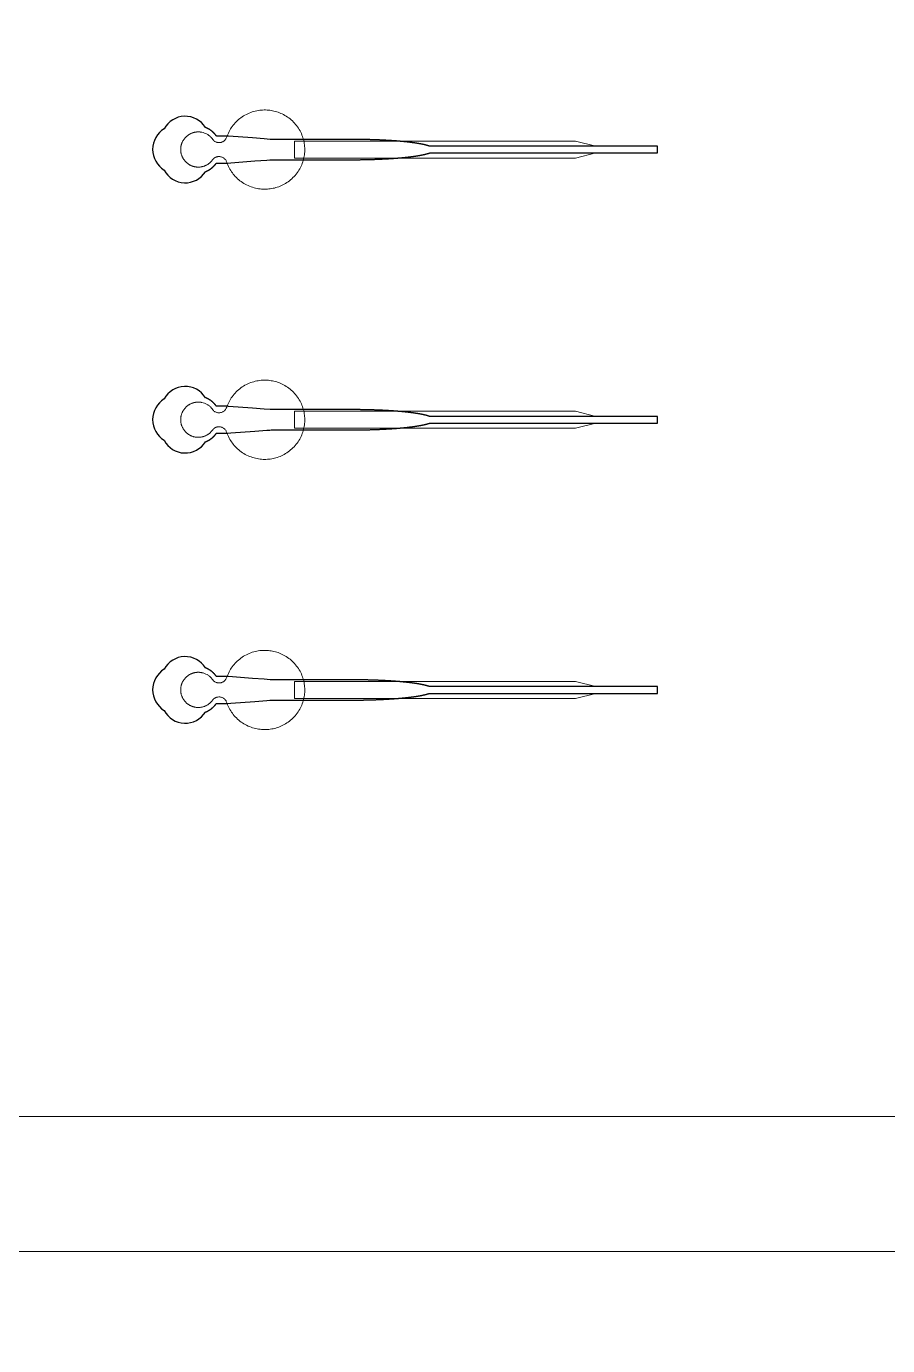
# Model space of a CAD drawing. Header units: inches. Extents: x -52997 to 52003, y -52254 to 52746.
# Drawn here: x -10919 to -4545, y -21043 to -11278 of the extents above; entities that cross this region are included whole.
import ezdxf

# ---------------------------------------------------------------- set-up
doc = ezdxf.new("R2010")
doc.units = ezdxf.units.IN
doc.header["$MEASUREMENT"] = 0
doc.layers.add('1', color=1, linetype='Continuous')
doc.layers.add('2', color=140, linetype='Continuous', lineweight=0)
doc.layers.add('3', color=90, linetype='Continuous', lineweight=0)

msp = doc.modelspace()

# ---------------------------------------------------------------- linework, layer by layer
at = {"layer": '1'}
for points in [[(-16283.4, -47485.7), (0, -47485.7), (16283.4, -47485.7, 5.999107)], [(-16250, -47285.7), (0, -47285.7), (16250, -47285.7, 5.986812)], [(-13685.8, -45485.7), (0, -45485.7), (13685.8, -45485.7, 6.794322)], [(-9594.4, -12353.6), (-9594, -12353.4), (-9593.2, -12353.1), (-9592.4, -12352.8), (-9591.5, -12352.4), (-9590.7, -12352.1), (-9589.8, -12351.8), (-9589, -12351.4), (-9588.1, -12351), (-9587.3, -12350.7), (-9586.4, -12350.3), (-9585.6, -12349.9), (-9584.7, -12349.5), (-9583.8, -12349.1), (-9583, -12348.7), (-9582.1, -12348.3), (-9581.3, -12347.9), (-9580.4, -12347.5), (-9579.6, -12347.1), (-9578.7, -12346.6), (-9577.8, -12346.2), (-9577, -12345.8), (-9576.1, -12345.3), (-9575.3, -12344.9), (-9574.4, -12344.4), (-9573.6, -12343.9), (-9572.7, -12343.5), (-9571.8, -12343), (-9571, -12342.5), (-9570.1, -12342), (-9569.3, -12341.5), (-9568.4, -12341), (-9567.6, -12340.5), (-9566.7, -12340), (-9565.9, -12339.5), (-9565, -12339), (-9564.2, -12338.4), (-9563.3, -12337.9), (-9562.5, -12337.3), (-9561.6, -12336.8), (-9560.8, -12336.2), (-9560, -12335.7), (-9559.1, -12335.1), (-9558.3, -12334.6), (-9557.4, -12334), (-9556.6, -12333.4), (-9555.8, -12332.8), (-9555, -12332.2), (-9554.1, -12331.6), (-9553.3, -12331), (-9552.5, -12330.4), (-9551.7, -12329.8), (-9550.9, -12329.2), (-9550.1, -12328.6), (-9549.2, -12328), (-9548.4, -12327.3), (-9547.6, -12326.7), (-9546.8, -12326.1), (-9546, -12325.4), (-9545.3, -12324.8), (-9544.5, -12324.1), (-9543.7, -12323.5), (-9542.9, -12322.8), (-9542.1, -12322.2), (-9541.4, -12321.5), (-9540.6, -12320.8), (-9539.8, -12320.1), (-9539.1, -12319.5), (-9538.3, -12318.8), (-9537.6, -12318.1), (-9536.8, -12317.4), (-9536.1, -12316.7), (-9535.3, -12316), (-9534.6, -12315.3), (-9533.9, -12314.6), (-9533.1, -12313.9), (-9532.4, -12313.2), (-9531.7, -12312.5), (-9531, -12311.7), (-9530.3, -12311), (-9529.6, -12310.3), (-9528.9, -12309.6), (-9528.2, -12308.8), (-9527.5, -12308.1), (-9526.8, -12307.4), (-9526.2, -12306.6), (-9525.5, -12305.9), (-9524.8, -12305.2), (-9524.2, -12304.4), (-9523.5, -12303.7), (-9522.9, -12302.9), (-9522.2, -12302.2), (-9521.6, -12301.4), (-9521, -12300.7), (-9520.4, -12299.9), (-9519.7, -12299.1), (-9519.1, -12298.4), (-9518.5, -12297.6), (-9517.9, -12296.9), (-9517.3, -12296.1), (-9516.8, -12295.3), (-9516.2, -12294.6), (-9515.6, -12293.8), (-9515, -12293), (-9514.5, -12292.3), (-9513.9, -12291.5), (-9513.4, -12290.7), (-9512.8, -12290), (-9469.3, -12290), (-9447.5, -12290), (-9436.6, -12290), (-9433.8, -12290), (-9432.5, -12290), (-9432.4, -12290), (-9432.4, -12290), (-9432.4, -12290), (-9432.4, -12290), (-9432.4, -12289.9), (-9432.3, -12289.9), (-9432, -12289.9), (-9431.3, -12289.9), (-9429.9, -12289.8), (-9427.1, -12289.5), (-9405, -12287.9), (-9228.4, -12274.3), (-9140.1, -12267.5), (-9118, -12265.8), (-9107, -12265), (-9106.6, -12265), (-9106.5, -12265), (-9106.5, -12265), (-9106.5, -12265), (-9106.4, -12265), (-9106, -12265), (-8845.5, -12265), (-8839.2, -12265), (-8826.6, -12265), (-8726.1, -12265), (-8525.1, -12265), (-8512.5, -12265), (-8506.3, -12265), (-8503.1, -12265), (-8501.5, -12265), (-8501.1, -12265), (-8501, -12265), (-8500.9, -12265), (-8500.8, -12265), (-8500.8, -12265), (-8500.8, -12265), (-8500.2, -12265), (-8495.6, -12264.9), (-8491, -12264.9), (-8486.4, -12264.9), (-8481.7, -12264.9), (-8477.1, -12264.9), (-8472.4, -12264.9), (-8467.8, -12264.8), (-8463.1, -12264.8), (-8458.4, -12264.8), (-8453.7, -12264.7), (-8449, -12264.7), (-8444.3, -12264.6), (-8439.5, -12264.6), (-8434.8, -12264.5), (-8430, -12264.4), (-8425.3, -12264.4), (-8420.5, -12264.3), (-8415.7, -12264.2), (-8411, -12264.1), (-8406.2, -12264), (-8401.4, -12263.9), (-8396.6, -12263.8), (-8391.8, -12263.7), (-8386.9, -12263.6), (-8382.1, -12263.5), (-8377.3, -12263.3), (-8372.5, -12263.2), (-8367.7, -12263.1), (-8362.8, -12262.9), (-8358, -12262.8), (-8353.2, -12262.6), (-8348.3, -12262.5), (-8343.5, -12262.3), (-8338.7, -12262.2), (-8333.8, -12262), (-8329, -12261.8), (-8324.2, -12261.6), (-8319.4, -12261.4), (-8314.5, -12261.2), (-8309.7, -12261), (-8304.9, -12260.8), (-8300.1, -12260.6), (-8295.3, -12260.4), (-8290.5, -12260.2), (-8285.7, -12260), (-8280.9, -12259.7), (-8276.1, -12259.5), (-8271.4, -12259.3), (-8266.6, -12259), (-8261.9, -12258.7), (-8257.1, -12258.5), (-8252.4, -12258.2), (-8247.7, -12258), (-8243, -12257.7), (-8238.3, -12257.4), (-8233.6, -12257.1), (-8228.9, -12256.8), (-8224.3, -12256.5), (-8219.6, -12256.2), (-8215, -12255.9), (-8210.4, -12255.6), (-8205.8, -12255.3), (-8201.2, -12254.9), (-8198.9, -12254.8), (-8196.7, -12254.6), (-8194.4, -12254.4), (-8192.1, -12254.3), (-8189.9, -12254.1), (-8187.6, -12253.9), (-8185.4, -12253.8), (-8183.1, -12253.6), (-8180.9, -12253.4), (-8178.6, -12253.2), (-8176.4, -12253), (-8174.2, -12252.9), (-8172, -12252.7), (-8169.8, -12252.5), (-8167.5, -12252.3), (-8165.3, -12252.1), (-8163.1, -12251.9), (-8160.9, -12251.8), (-8158.8, -12251.6), (-8156.6, -12251.4), (-8154.4, -12251.2), (-8152.2, -12251), (-8150.1, -12250.8), (-8147.9, -12250.6), (-8145.8, -12250.4), (-8143.6, -12250.2), (-8141.5, -12250), (-8139.4, -12249.8), (-8137.2, -12249.6), (-8135.1, -12249.4), (-8133, -12249.2), (-8130.9, -12249), (-8128.8, -12248.8), (-8126.7, -12248.6), (-8124.6, -12248.4), (-8122.5, -12248.2), (-8120.5, -12248), (-8118.4, -12247.7), (-8116.4, -12247.5), (-8114.3, -12247.3), (-8112.3, -12247.1), (-8110.2, -12246.9), (-8108.2, -12246.7), (-8106.2, -12246.4), (-8104.2, -12246.2), (-8102.2, -12246), (-8100.2, -12245.8), (-8098.2, -12245.6), (-8096.2, -12245.3), (-8094.2, -12245.1), (-8092.3, -12244.9), (-8090.3, -12244.7), (-8088.4, -12244.4), (-8086.4, -12244.2), (-8084.5, -12244), (-8082.6, -12243.7), (-8080.6, -12243.5), (-8078.7, -12243.3), (-8076.8, -12243), (-8074.9, -12242.8), (-8073.1, -12242.5), (-8071.2, -12242.3), (-8069.3, -12242.1), (-8067.5, -12241.8), (-8065.6, -12241.6), (-8063.8, -12241.3), (-8062, -12241.1), (-8060.1, -12240.9), (-8058.3, -12240.6), (-8056.5, -12240.4), (-8054.7, -12240.1), (-8052.9, -12239.9), (-8051.2, -12239.6), (-8049.4, -12239.4), (-8047.6, -12239.1), (-8045.9, -12238.9), (-8044.1, -12238.6), (-8042.4, -12238.3), (-8040.7, -12238.1), (-8039, -12237.8), (-8037.3, -12237.6), (-8035.6, -12237.3), (-8033.9, -12237.1), (-8032.2, -12236.8), (-8030.6, -12236.5), (-8028.9, -12236.3), (-8027.3, -12236), (-8025.6, -12235.8), (-8024, -12235.5), (-8022.4, -12235.2), (-8020.8, -12235), (-8019.2, -12234.7), (-8017.6, -12234.4), (-8016.1, -12234.2), (-8014.5, -12233.9), (-8012.9, -12233.6), (-8011.4, -12233.3), (-8009.9, -12233.1), (-8008.3, -12232.8), (-8006.8, -12232.5), (-8005.3, -12232.3), (-8003.8, -12232), (-8002.4, -12231.7), (-8000.9, -12231.4), (-7999.4, -12231.2), (-7998, -12230.9), (-7996.5, -12230.6), (-7995.1, -12230.3), (-7993.7, -12230), (-7992.3, -12229.8), (-7990.9, -12229.5), (-7989.5, -12229.2), (-7988.1, -12228.9), (-7986.8, -12228.6), (-7985.4, -12228.4), (-7984.1, -12228.1), (-7982.7, -12227.8), (-7981.4, -12227.5), (-7980.1, -12227.2), (-7978.8, -12226.9), (-7977.5, -12226.6), (-7976.2, -12226.4), (-7974.9, -12226.1), (-7973.7, -12225.8), (-7972.4, -12225.5), (-7971.2, -12225.2), (-7970, -12224.9), (-7968.8, -12224.6), (-7967.6, -12224.3), (-7966.4, -12224), (-7965.2, -12223.8), (-7964, -12223.5), (-7962.9, -12223.2), (-7961.7, -12222.9), (-7960.6, -12222.6), (-7959.4, -12222.3), (-7958.3, -12222), (-7957.2, -12221.7), (-7956.1, -12221.4), (-7955, -12221.1), (-7954, -12220.8), (-7952.9, -12220.5), (-7951.9, -12220.2), (-7950.8, -12219.9), (-7949.8, -12219.6), (-7948.8, -12219.3), (-7947.8, -12219), (-7946.8, -12218.8), (-7945.8, -12218.5), (-7944.8, -12218.2), (-7943.9, -12217.9), (-7942.9, -12217.6), (-7942, -12217.3), (-7941, -12217), (-7940.1, -12216.7), (-7939.2, -12216.4), (-7938.3, -12216.1), (-7937.4, -12215.8), (-7936.6, -12215.5), (-7935.2, -12215), (-6249.5, -12215.2), (-6249.5, -12165), (-7935.1, -12165), (-7935.4, -12164.9), (-7936.2, -12164.6), (-7937.1, -12164.2), (-7938, -12163.9), (-7938.9, -12163.6), (-7939.8, -12163.3), (-7940.7, -12163), (-7941.6, -12162.7), (-7942.6, -12162.4), (-7943.5, -12162.2), (-7944.5, -12161.9), (-7945.4, -12161.6), (-7946.4, -12161.3), (-7947.4, -12161), (-7948.4, -12160.7), (-7949.4, -12160.4), (-7950.5, -12160.1), (-7951.5, -12159.8), (-7952.6, -12159.5), (-7953.6, -12159.2), (-7954.7, -12158.9), (-7955.8, -12158.6), (-7956.9, -12158.3), (-7958, -12158), (-7959.1, -12157.7), (-7960.2, -12157.4), (-7961.4, -12157.1), (-7962.5, -12156.8), (-7963.7, -12156.5), (-7964.8, -12156.2), (-7966, -12155.9), (-7967.2, -12155.6), (-7968.4, -12155.4), (-7969.6, -12155.1), (-7970.8, -12154.8), (-7972.1, -12154.5), (-7973.3, -12154.2), (-7974.6, -12153.9), (-7975.9, -12153.6), (-7977.1, -12153.3), (-7978.4, -12153), (-7979.7, -12152.8), (-7981, -12152.5), (-7982.4, -12152.2), (-7983.7, -12151.9), (-7985, -12151.6), (-7986.4, -12151.3), (-7987.8, -12151.1), (-7989.1, -12150.8), (-7990.5, -12150.5), (-7991.9, -12150.2), (-7993.3, -12149.9), (-7994.8, -12149.7), (-7996.2, -12149.4), (-7997.6, -12149.1), (-7999.1, -12148.8), (-8000.5, -12148.5), (-8002, -12148.3), (-8003.5, -12148), (-8005, -12147.7), (-8006.5, -12147.4), (-8008, -12147.2), (-8009.5, -12146.9), (-8011, -12146.6), (-8012.6, -12146.3), (-8014.1, -12146.1), (-8015.7, -12145.8), (-8017.3, -12145.5), (-8018.9, -12145.3), (-8020.5, -12145), (-8022.1, -12144.7), (-8023.7, -12144.5), (-8025.3, -12144.2), (-8026.9, -12143.9), (-8028.6, -12143.7), (-8030.2, -12143.4), (-8031.9, -12143.2), (-8033.6, -12142.9), (-8035.2, -12142.6), (-8036.9, -12142.4), (-8038.6, -12142.1), (-8040.3, -12141.9), (-8042.1, -12141.6), (-8043.8, -12141.4), (-8045.5, -12141.1), (-8047.3, -12140.8), (-8049, -12140.6), (-8050.8, -12140.3), (-8052.6, -12140.1), (-8054.4, -12139.8), (-8056.1, -12139.6), (-8057.9, -12139.3), (-8059.8, -12139.1), (-8061.6, -12138.9), (-8063.4, -12138.6), (-8065.2, -12138.4), (-8067.1, -12138.1), (-8068.9, -12137.9), (-8070.8, -12137.6), (-8072.7, -12137.4), (-8074.6, -12137.2), (-8076.5, -12136.9), (-8078.3, -12136.7), (-8080.3, -12136.5), (-8082.2, -12136.2), (-8084.1, -12136), (-8086, -12135.8), (-8088, -12135.5), (-8089.9, -12135.3), (-8091.9, -12135.1), (-8093.8, -12134.8), (-8095.8, -12134.6), (-8097.8, -12134.4), (-8099.8, -12134.2), (-8101.8, -12133.9), (-8103.8, -12133.7), (-8105.8, -12133.5), (-8107.8, -12133.3), (-8109.8, -12133.1), (-8111.8, -12132.8), (-8113.9, -12132.6), (-8115.9, -12132.4), (-8118, -12132.2), (-8120, -12132), (-8122.1, -12131.8), (-8124.2, -12131.6), (-8126.3, -12131.4), (-8128.3, -12131.1), (-8130.4, -12130.9), (-8132.5, -12130.7), (-8134.6, -12130.5), (-8136.8, -12130.3), (-8138.9, -12130.1), (-8141, -12129.9), (-8143.1, -12129.7), (-8145.3, -12129.5), (-8147.4, -12129.3), (-8149.6, -12129.1), (-8151.7, -12128.9), (-8153.9, -12128.8), (-8156.1, -12128.6), (-8158.2, -12128.4), (-8160.4, -12128.2), (-8162.6, -12128), (-8164.8, -12127.8), (-8167, -12127.6), (-8169.2, -12127.4), (-8171.4, -12127.3), (-8173.6, -12127.1), (-8175.9, -12126.9), (-8178.1, -12126.7), (-8180.3, -12126.5), (-8182.5, -12126.4), (-8184.8, -12126.2), (-8187, -12126), (-8189.3, -12125.8), (-8191.5, -12125.7), (-8193.8, -12125.5), (-8196.1, -12125.3), (-8198.3, -12125.2), (-8202.9, -12124.8), (-8207.4, -12124.5), (-8212, -12124.2), (-8216.6, -12123.9), (-8221.2, -12123.6), (-8225.9, -12123.3), (-8230.5, -12123), (-8235.2, -12122.7), (-8239.9, -12122.4), (-8244.5, -12122.1), (-8249.2, -12121.9), (-8253.9, -12121.6), (-8258.7, -12121.3), (-8263.4, -12121.1), (-8268.1, -12120.8), (-8272.9, -12120.6), (-8277.6, -12120.3), (-8282.4, -12120.1), (-8287.2, -12119.9), (-8291.9, -12119.6), (-8296.7, -12119.4), (-8301.5, -12119.2), (-8306.3, -12119), (-8311.1, -12118.8), (-8315.9, -12118.6), (-8320.7, -12118.4), (-8325.5, -12118.2), (-8330.3, -12118), (-8335.1, -12117.9), (-8339.9, -12117.7), (-8344.7, -12117.5), (-8349.5, -12117.4), (-8354.3, -12117.2), (-8359.2, -12117.1), (-8364, -12116.9), (-8368.8, -12116.8), (-8373.6, -12116.7), (-8378.4, -12116.5), (-8383.2, -12116.4), (-8387.9, -12116.3), (-8392.7, -12116.2), (-8397.5, -12116.1), (-8402.3, -12116), (-8407, -12115.9), (-8411.8, -12115.8), (-8416.6, -12115.7), (-8421.3, -12115.6), (-8426, -12115.5), (-8430.8, -12115.5), (-8435.5, -12115.4), (-8440.2, -12115.3), (-8444.9, -12115.3), (-8449.6, -12115.2), (-8454.3, -12115.2), (-8458.9, -12115.1), (-8463.6, -12115.1), (-8468.2, -12115.1), (-8472.9, -12115), (-8477.5, -12115), (-8482.1, -12115), (-8486.7, -12115), (-8489, -12115), (-8489.6, -12115), (-8489.9, -12115), (-8490, -12115), (-8490.2, -12115), (-8491.8, -12115), (-8498.2, -12115), (-8510.9, -12115), (-8561.9, -12115), (-8765.8, -12115), (-8816.8, -12115), (-8842.3, -12115), (-8848.7, -12115), (-8850.3, -12115), (-9106.1, -12115), (-9106.5, -12115), (-9106.5, -12115), (-9106.5, -12115), (-9106.6, -12115), (-9106.7, -12115), (-9107, -12114.9), (-9108.4, -12114.8), (-9113.9, -12114.4), (-9158.1, -12111), (-9246.4, -12104.2), (-9423, -12090.7), (-9428.6, -12090.2), (-9431.3, -12090), (-9432, -12090), (-9432.3, -12090), (-9432.4, -12090), (-9432.4, -12090), (-9432.4, -12090), (-9432.4, -12090), (-9432.4, -12090), (-9432.5, -12090), (-9432.8, -12090), (-9435.6, -12090), (-9441, -12090), (-9451.9, -12090), (-9473.7, -12090), (-9495.5, -12090), (-9506.4, -12090), (-9511.8, -12090), (-9512.5, -12090), (-9512.7, -12090), (-9512.8, -12090), (-9512.8, -12090), (-9512.8, -12090), (-9512.8, -12090), (-9512.9, -12089.9), (-9513.2, -12089.4), (-9514, -12088.2), (-9514.9, -12087.1), (-9515.7, -12086), (-9516.5, -12084.9), (-9517.4, -12083.8), (-9518.2, -12082.6), (-9519.1, -12081.5), (-9520, -12080.4), (-9520.9, -12079.3), (-9521.8, -12078.2), (-9522.7, -12077.1), (-9523.7, -12076), (-9524.6, -12074.9), (-9525.6, -12073.8), (-9526.6, -12072.7), (-9527.6, -12071.7), (-9528.6, -12070.6), (-9529.6, -12069.5), (-9530.6, -12068.4), (-9531.6, -12067.4), (-9532.7, -12066.3), (-9533.8, -12065.3), (-9534.8, -12064.2), (-9535.9, -12063.2), (-9537, -12062.2), (-9538.1, -12061.1), (-9539.3, -12060.1), (-9540.4, -12059.1), (-9541.5, -12058.1), (-9542.7, -12057.1), (-9543.9, -12056.1), (-9545, -12055.1), (-9546.2, -12054.2), (-9547.4, -12053.2), (-9548.6, -12052.3), (-9549.8, -12051.3), (-9551.1, -12050.4), (-9552.3, -12049.4), (-9553.6, -12048.5), (-9554.8, -12047.6), (-9556.1, -12046.7), (-9557.4, -12045.8), (-9558.7, -12044.9), (-9560, -12044.1), (-9561.3, -12043.2), (-9562.6, -12042.4), (-9563.9, -12041.5), (-9565.2, -12040.7), (-9566.6, -12039.9), (-9567.9, -12039.1), (-9569.2, -12038.3), (-9570.6, -12037.5), (-9572, -12036.8), (-9573.3, -12036), (-9574.7, -12035.3), (-9576.1, -12034.5), (-9577.5, -12033.8), (-9578.9, -12033.1), (-9580.3, -12032.4), (-9581.7, -12031.8), (-9583.1, -12031.1), (-9584.5, -12030.4), (-9585.9, -12029.8), (-9587.3, -12029.2), (-9588.8, -12028.6), (-9590.2, -12028), (-9591.6, -12027.4), (-9593.1, -12026.8), (-9594.3, -12026.4, 0.576044), (-9898.9, -12035.7, 0.560065), (-9898.9, -12342.2, 0.578435)], [(-9594.4, -14353.6), (-9594, -14353.4), (-9593.2, -14353.1), (-9592.4, -14352.8), (-9591.5, -14352.4), (-9590.7, -14352.1), (-9589.8, -14351.8), (-9589, -14351.4), (-9588.1, -14351), (-9587.3, -14350.7), (-9586.4, -14350.3), (-9585.6, -14349.9), (-9584.7, -14349.5), (-9583.8, -14349.1), (-9583, -14348.7), (-9582.1, -14348.3), (-9581.3, -14347.9), (-9580.4, -14347.5), (-9579.6, -14347.1), (-9578.7, -14346.6), (-9577.8, -14346.2), (-9577, -14345.8), (-9576.1, -14345.3), (-9575.3, -14344.9), (-9574.4, -14344.4), (-9573.6, -14343.9), (-9572.7, -14343.5), (-9571.8, -14343), (-9571, -14342.5), (-9570.1, -14342), (-9569.3, -14341.5), (-9568.4, -14341), (-9567.6, -14340.5), (-9566.7, -14340), (-9565.9, -14339.5), (-9565, -14339), (-9564.2, -14338.4), (-9563.3, -14337.9), (-9562.5, -14337.3), (-9561.6, -14336.8), (-9560.8, -14336.2), (-9560, -14335.7), (-9559.1, -14335.1), (-9558.3, -14334.6), (-9557.4, -14334), (-9556.6, -14333.4), (-9555.8, -14332.8), (-9555, -14332.2), (-9554.1, -14331.6), (-9553.3, -14331), (-9552.5, -14330.4), (-9551.7, -14329.8), (-9550.9, -14329.2), (-9550.1, -14328.6), (-9549.2, -14328), (-9548.4, -14327.3), (-9547.6, -14326.7), (-9546.8, -14326.1), (-9546, -14325.4), (-9545.3, -14324.8), (-9544.5, -14324.1), (-9543.7, -14323.5), (-9542.9, -14322.8), (-9542.1, -14322.2), (-9541.4, -14321.5), (-9540.6, -14320.8), (-9539.8, -14320.1), (-9539.1, -14319.5), (-9538.3, -14318.8), (-9537.6, -14318.1), (-9536.8, -14317.4), (-9536.1, -14316.7), (-9535.3, -14316), (-9534.6, -14315.3), (-9533.9, -14314.6), (-9533.1, -14313.9), (-9532.4, -14313.2), (-9531.7, -14312.5), (-9531, -14311.7), (-9530.3, -14311), (-9529.6, -14310.3), (-9528.9, -14309.6), (-9528.2, -14308.8), (-9527.5, -14308.1), (-9526.8, -14307.4), (-9526.2, -14306.6), (-9525.5, -14305.9), (-9524.8, -14305.2), (-9524.2, -14304.4), (-9523.5, -14303.7), (-9522.9, -14302.9), (-9522.2, -14302.2), (-9521.6, -14301.4), (-9521, -14300.7), (-9520.4, -14299.9), (-9519.7, -14299.1), (-9519.1, -14298.4), (-9518.5, -14297.6), (-9517.9, -14296.9), (-9517.3, -14296.1), (-9516.8, -14295.3), (-9516.2, -14294.6), (-9515.6, -14293.8), (-9515, -14293), (-9514.5, -14292.3), (-9513.9, -14291.5), (-9513.4, -14290.7), (-9512.8, -14290), (-9469.3, -14290), (-9447.5, -14290), (-9436.6, -14290), (-9433.8, -14290), (-9432.5, -14290), (-9432.4, -14290), (-9432.4, -14290), (-9432.4, -14290), (-9432.4, -14290), (-9432.4, -14289.9), (-9432.3, -14289.9), (-9432, -14289.9), (-9431.3, -14289.9), (-9429.9, -14289.8), (-9427.1, -14289.5), (-9405, -14287.9), (-9228.4, -14274.3), (-9140.1, -14267.5), (-9118, -14265.8), (-9107, -14265), (-9106.6, -14265), (-9106.5, -14265), (-9106.5, -14265), (-9106.5, -14265), (-9106.4, -14265), (-9106, -14265), (-8845.5, -14265), (-8839.2, -14265), (-8826.6, -14265), (-8726.1, -14265), (-8525.1, -14265), (-8512.5, -14265), (-8506.3, -14265), (-8503.1, -14265), (-8501.5, -14265), (-8501.1, -14265), (-8501, -14265), (-8500.9, -14265), (-8500.8, -14265), (-8500.8, -14265), (-8500.8, -14265), (-8500.2, -14265), (-8495.6, -14264.9), (-8491, -14264.9), (-8486.4, -14264.9), (-8481.7, -14264.9), (-8477.1, -14264.9), (-8472.4, -14264.9), (-8467.8, -14264.8), (-8463.1, -14264.8), (-8458.4, -14264.8), (-8453.7, -14264.7), (-8449, -14264.7), (-8444.3, -14264.6), (-8439.5, -14264.6), (-8434.8, -14264.5), (-8430, -14264.4), (-8425.3, -14264.4), (-8420.5, -14264.3), (-8415.7, -14264.2), (-8411, -14264.1), (-8406.2, -14264), (-8401.4, -14263.9), (-8396.6, -14263.8), (-8391.8, -14263.7), (-8386.9, -14263.6), (-8382.1, -14263.5), (-8377.3, -14263.3), (-8372.5, -14263.2), (-8367.7, -14263.1), (-8362.8, -14262.9), (-8358, -14262.8), (-8353.2, -14262.6), (-8348.3, -14262.5), (-8343.5, -14262.3), (-8338.7, -14262.2), (-8333.8, -14262), (-8329, -14261.8), (-8324.2, -14261.6), (-8319.4, -14261.4), (-8314.5, -14261.2), (-8309.7, -14261), (-8304.9, -14260.8), (-8300.1, -14260.6), (-8295.3, -14260.4), (-8290.5, -14260.2), (-8285.7, -14260), (-8280.9, -14259.7), (-8276.1, -14259.5), (-8271.4, -14259.3), (-8266.6, -14259), (-8261.9, -14258.7), (-8257.1, -14258.5), (-8252.4, -14258.2), (-8247.7, -14258), (-8243, -14257.7), (-8238.3, -14257.4), (-8233.6, -14257.1), (-8228.9, -14256.8), (-8224.3, -14256.5), (-8219.6, -14256.2), (-8215, -14255.9), (-8210.4, -14255.6), (-8205.8, -14255.3), (-8201.2, -14254.9), (-8198.9, -14254.8), (-8196.7, -14254.6), (-8194.4, -14254.4), (-8192.1, -14254.3), (-8189.9, -14254.1), (-8187.6, -14253.9), (-8185.4, -14253.8), (-8183.1, -14253.6), (-8180.9, -14253.4), (-8178.6, -14253.2), (-8176.4, -14253), (-8174.2, -14252.9), (-8172, -14252.7), (-8169.8, -14252.5), (-8167.5, -14252.3), (-8165.3, -14252.1), (-8163.1, -14251.9), (-8160.9, -14251.8), (-8158.8, -14251.6), (-8156.6, -14251.4), (-8154.4, -14251.2), (-8152.2, -14251), (-8150.1, -14250.8), (-8147.9, -14250.6), (-8145.8, -14250.4), (-8143.6, -14250.2), (-8141.5, -14250), (-8139.4, -14249.8), (-8137.2, -14249.6), (-8135.1, -14249.4), (-8133, -14249.2), (-8130.9, -14249), (-8128.8, -14248.8), (-8126.7, -14248.6), (-8124.6, -14248.4), (-8122.5, -14248.2), (-8120.5, -14248), (-8118.4, -14247.7), (-8116.4, -14247.5), (-8114.3, -14247.3), (-8112.3, -14247.1), (-8110.2, -14246.9), (-8108.2, -14246.7), (-8106.2, -14246.4), (-8104.2, -14246.2), (-8102.2, -14246), (-8100.2, -14245.8), (-8098.2, -14245.6), (-8096.2, -14245.3), (-8094.2, -14245.1), (-8092.3, -14244.9), (-8090.3, -14244.7), (-8088.4, -14244.4), (-8086.4, -14244.2), (-8084.5, -14244), (-8082.6, -14243.7), (-8080.6, -14243.5), (-8078.7, -14243.3), (-8076.8, -14243), (-8074.9, -14242.8), (-8073.1, -14242.5), (-8071.2, -14242.3), (-8069.3, -14242.1), (-8067.5, -14241.8), (-8065.6, -14241.6), (-8063.8, -14241.3), (-8062, -14241.1), (-8060.1, -14240.9), (-8058.3, -14240.6), (-8056.5, -14240.4), (-8054.7, -14240.1), (-8052.9, -14239.9), (-8051.2, -14239.6), (-8049.4, -14239.4), (-8047.6, -14239.1), (-8045.9, -14238.9), (-8044.1, -14238.6), (-8042.4, -14238.3), (-8040.7, -14238.1), (-8039, -14237.8), (-8037.3, -14237.6), (-8035.6, -14237.3), (-8033.9, -14237.1), (-8032.2, -14236.8), (-8030.6, -14236.5), (-8028.9, -14236.3), (-8027.3, -14236), (-8025.6, -14235.8), (-8024, -14235.5), (-8022.4, -14235.2), (-8020.8, -14235), (-8019.2, -14234.7), (-8017.6, -14234.4), (-8016.1, -14234.2), (-8014.5, -14233.9), (-8012.9, -14233.6), (-8011.4, -14233.3), (-8009.9, -14233.1), (-8008.3, -14232.8), (-8006.8, -14232.5), (-8005.3, -14232.3), (-8003.8, -14232), (-8002.4, -14231.7), (-8000.9, -14231.4), (-7999.4, -14231.2), (-7998, -14230.9), (-7996.5, -14230.6), (-7995.1, -14230.3), (-7993.7, -14230), (-7992.3, -14229.8), (-7990.9, -14229.5), (-7989.5, -14229.2), (-7988.1, -14228.9), (-7986.8, -14228.6), (-7985.4, -14228.4), (-7984.1, -14228.1), (-7982.7, -14227.8), (-7981.4, -14227.5), (-7980.1, -14227.2), (-7978.8, -14226.9), (-7977.5, -14226.6), (-7976.2, -14226.4), (-7974.9, -14226.1), (-7973.7, -14225.8), (-7972.4, -14225.5), (-7971.2, -14225.2), (-7970, -14224.9), (-7968.8, -14224.6), (-7967.6, -14224.3), (-7966.4, -14224), (-7965.2, -14223.8), (-7964, -14223.5), (-7962.9, -14223.2), (-7961.7, -14222.9), (-7960.6, -14222.6), (-7959.4, -14222.3), (-7958.3, -14222), (-7957.2, -14221.7), (-7956.1, -14221.4), (-7955, -14221.1), (-7954, -14220.8), (-7952.9, -14220.5), (-7951.9, -14220.2), (-7950.8, -14219.9), (-7949.8, -14219.6), (-7948.8, -14219.3), (-7947.8, -14219), (-7946.8, -14218.8), (-7945.8, -14218.5), (-7944.8, -14218.2), (-7943.9, -14217.9), (-7942.9, -14217.6), (-7942, -14217.3), (-7941, -14217), (-7940.1, -14216.7), (-7939.2, -14216.4), (-7938.3, -14216.1), (-7937.4, -14215.8), (-7936.6, -14215.5), (-7935.2, -14215), (-6249.5, -14215.2), (-6249.5, -14165), (-7935.1, -14165), (-7935.4, -14164.9), (-7936.2, -14164.6), (-7937.1, -14164.2), (-7938, -14163.9), (-7938.9, -14163.6), (-7939.8, -14163.3), (-7940.7, -14163), (-7941.6, -14162.7), (-7942.6, -14162.4), (-7943.5, -14162.2), (-7944.5, -14161.9), (-7945.4, -14161.6), (-7946.4, -14161.3), (-7947.4, -14161), (-7948.4, -14160.7), (-7949.4, -14160.4), (-7950.5, -14160.1), (-7951.5, -14159.8), (-7952.6, -14159.5), (-7953.6, -14159.2), (-7954.7, -14158.9), (-7955.8, -14158.6), (-7956.9, -14158.3), (-7958, -14158), (-7959.1, -14157.7), (-7960.2, -14157.4), (-7961.4, -14157.1), (-7962.5, -14156.8), (-7963.7, -14156.5), (-7964.8, -14156.2), (-7966, -14155.9), (-7967.2, -14155.6), (-7968.4, -14155.4), (-7969.6, -14155.1), (-7970.8, -14154.8), (-7972.1, -14154.5), (-7973.3, -14154.2), (-7974.6, -14153.9), (-7975.9, -14153.6), (-7977.1, -14153.3), (-7978.4, -14153), (-7979.7, -14152.8), (-7981, -14152.5), (-7982.4, -14152.2), (-7983.7, -14151.9), (-7985, -14151.6), (-7986.4, -14151.3), (-7987.8, -14151.1), (-7989.1, -14150.8), (-7990.5, -14150.5), (-7991.9, -14150.2), (-7993.3, -14149.9), (-7994.8, -14149.7), (-7996.2, -14149.4), (-7997.6, -14149.1), (-7999.1, -14148.8), (-8000.5, -14148.5), (-8002, -14148.3), (-8003.5, -14148), (-8005, -14147.7), (-8006.5, -14147.4), (-8008, -14147.2), (-8009.5, -14146.9), (-8011, -14146.6), (-8012.6, -14146.3), (-8014.1, -14146.1), (-8015.7, -14145.8), (-8017.3, -14145.5), (-8018.9, -14145.3), (-8020.5, -14145), (-8022.1, -14144.7), (-8023.7, -14144.5), (-8025.3, -14144.2), (-8026.9, -14143.9), (-8028.6, -14143.7), (-8030.2, -14143.4), (-8031.9, -14143.2), (-8033.6, -14142.9), (-8035.2, -14142.6), (-8036.9, -14142.4), (-8038.6, -14142.1), (-8040.3, -14141.9), (-8042.1, -14141.6), (-8043.8, -14141.4), (-8045.5, -14141.1), (-8047.3, -14140.8), (-8049, -14140.6), (-8050.8, -14140.3), (-8052.6, -14140.1), (-8054.4, -14139.8), (-8056.1, -14139.6), (-8057.9, -14139.3), (-8059.8, -14139.1), (-8061.6, -14138.9), (-8063.4, -14138.6), (-8065.2, -14138.4), (-8067.1, -14138.1), (-8068.9, -14137.9), (-8070.8, -14137.6), (-8072.7, -14137.4), (-8074.6, -14137.2), (-8076.5, -14136.9), (-8078.3, -14136.7), (-8080.3, -14136.5), (-8082.2, -14136.2), (-8084.1, -14136), (-8086, -14135.8), (-8088, -14135.5), (-8089.9, -14135.3), (-8091.9, -14135.1), (-8093.8, -14134.8), (-8095.8, -14134.6), (-8097.8, -14134.4), (-8099.8, -14134.2), (-8101.8, -14133.9), (-8103.8, -14133.7), (-8105.8, -14133.5), (-8107.8, -14133.3), (-8109.8, -14133.1), (-8111.8, -14132.8), (-8113.9, -14132.6), (-8115.9, -14132.4), (-8118, -14132.2), (-8120, -14132), (-8122.1, -14131.8), (-8124.2, -14131.6), (-8126.3, -14131.4), (-8128.3, -14131.1), (-8130.4, -14130.9), (-8132.5, -14130.7), (-8134.6, -14130.5), (-8136.8, -14130.3), (-8138.9, -14130.1), (-8141, -14129.9), (-8143.1, -14129.7), (-8145.3, -14129.5), (-8147.4, -14129.3), (-8149.6, -14129.1), (-8151.7, -14128.9), (-8153.9, -14128.8), (-8156.1, -14128.6), (-8158.2, -14128.4), (-8160.4, -14128.2), (-8162.6, -14128), (-8164.8, -14127.8), (-8167, -14127.6), (-8169.2, -14127.4), (-8171.4, -14127.3), (-8173.6, -14127.1), (-8175.9, -14126.9), (-8178.1, -14126.7), (-8180.3, -14126.5), (-8182.5, -14126.4), (-8184.8, -14126.2), (-8187, -14126), (-8189.3, -14125.8), (-8191.5, -14125.7), (-8193.8, -14125.5), (-8196.1, -14125.3), (-8198.3, -14125.2), (-8202.9, -14124.8), (-8207.4, -14124.5), (-8212, -14124.2), (-8216.6, -14123.9), (-8221.2, -14123.6), (-8225.9, -14123.3), (-8230.5, -14123), (-8235.2, -14122.7), (-8239.9, -14122.4), (-8244.5, -14122.1), (-8249.2, -14121.9), (-8253.9, -14121.6), (-8258.7, -14121.3), (-8263.4, -14121.1), (-8268.1, -14120.8), (-8272.9, -14120.6), (-8277.6, -14120.3), (-8282.4, -14120.1), (-8287.2, -14119.9), (-8291.9, -14119.6), (-8296.7, -14119.4), (-8301.5, -14119.2), (-8306.3, -14119), (-8311.1, -14118.8), (-8315.9, -14118.6), (-8320.7, -14118.4), (-8325.5, -14118.2), (-8330.3, -14118), (-8335.1, -14117.9), (-8339.9, -14117.7), (-8344.7, -14117.5), (-8349.5, -14117.4), (-8354.3, -14117.2), (-8359.2, -14117.1), (-8364, -14116.9), (-8368.8, -14116.8), (-8373.6, -14116.7), (-8378.4, -14116.5), (-8383.2, -14116.4), (-8387.9, -14116.3), (-8392.7, -14116.2), (-8397.5, -14116.1), (-8402.3, -14116), (-8407, -14115.9), (-8411.8, -14115.8), (-8416.6, -14115.7), (-8421.3, -14115.6), (-8426, -14115.5), (-8430.8, -14115.5), (-8435.5, -14115.4), (-8440.2, -14115.3), (-8444.9, -14115.3), (-8449.6, -14115.2), (-8454.3, -14115.2), (-8458.9, -14115.1), (-8463.6, -14115.1), (-8468.2, -14115.1), (-8472.9, -14115), (-8477.5, -14115), (-8482.1, -14115), (-8486.7, -14115), (-8489, -14115), (-8489.6, -14115), (-8489.9, -14115), (-8490, -14115), (-8490.2, -14115), (-8491.8, -14115), (-8498.2, -14115), (-8510.9, -14115), (-8561.9, -14115), (-8765.8, -14115), (-8816.8, -14115), (-8842.3, -14115), (-8848.7, -14115), (-8850.3, -14115), (-9106.1, -14115), (-9106.5, -14115), (-9106.5, -14115), (-9106.5, -14115), (-9106.6, -14115), (-9106.7, -14115), (-9107, -14114.9), (-9108.4, -14114.8), (-9113.9, -14114.4), (-9158.1, -14111), (-9246.4, -14104.2), (-9423, -14090.7), (-9428.6, -14090.2), (-9431.3, -14090), (-9432, -14090), (-9432.3, -14090), (-9432.4, -14090), (-9432.4, -14090), (-9432.4, -14090), (-9432.4, -14090), (-9432.4, -14090), (-9432.5, -14090), (-9432.8, -14090), (-9435.6, -14090), (-9441, -14090), (-9451.9, -14090), (-9473.7, -14090), (-9495.5, -14090), (-9506.4, -14090), (-9511.8, -14090), (-9512.5, -14090), (-9512.7, -14090), (-9512.8, -14090), (-9512.8, -14090), (-9512.8, -14090), (-9512.8, -14090), (-9512.9, -14089.9), (-9513.2, -14089.4), (-9514, -14088.2), (-9514.9, -14087.1), (-9515.7, -14086), (-9516.5, -14084.9), (-9517.4, -14083.8), (-9518.2, -14082.6), (-9519.1, -14081.5), (-9520, -14080.4), (-9520.9, -14079.3), (-9521.8, -14078.2), (-9522.7, -14077.1), (-9523.7, -14076), (-9524.6, -14074.9), (-9525.6, -14073.8), (-9526.6, -14072.7), (-9527.6, -14071.7), (-9528.6, -14070.6), (-9529.6, -14069.5), (-9530.6, -14068.4), (-9531.6, -14067.4), (-9532.7, -14066.3), (-9533.8, -14065.3), (-9534.8, -14064.2), (-9535.9, -14063.2), (-9537, -14062.2), (-9538.1, -14061.1), (-9539.3, -14060.1), (-9540.4, -14059.1), (-9541.5, -14058.1), (-9542.7, -14057.1), (-9543.9, -14056.1), (-9545, -14055.1), (-9546.2, -14054.2), (-9547.4, -14053.2), (-9548.6, -14052.3), (-9549.8, -14051.3), (-9551.1, -14050.4), (-9552.3, -14049.4), (-9553.6, -14048.5), (-9554.8, -14047.6), (-9556.1, -14046.7), (-9557.4, -14045.8), (-9558.7, -14044.9), (-9560, -14044.1), (-9561.3, -14043.2), (-9562.6, -14042.4), (-9563.9, -14041.5), (-9565.2, -14040.7), (-9566.6, -14039.9), (-9567.9, -14039.1), (-9569.2, -14038.3), (-9570.6, -14037.5), (-9572, -14036.8), (-9573.3, -14036), (-9574.7, -14035.3), (-9576.1, -14034.5), (-9577.5, -14033.8), (-9578.9, -14033.1), (-9580.3, -14032.4), (-9581.7, -14031.8), (-9583.1, -14031.1), (-9584.5, -14030.4), (-9585.9, -14029.8), (-9587.3, -14029.2), (-9588.8, -14028.6), (-9590.2, -14028), (-9591.6, -14027.4), (-9593.1, -14026.8), (-9594.3, -14026.4, 0.576044), (-9898.9, -14035.7, 0.560065), (-9898.9, -14342.2, 0.578435)], [(-9594.4, -16353.6), (-9594, -16353.4), (-9593.2, -16353.1), (-9592.4, -16352.8), (-9591.5, -16352.4), (-9590.7, -16352.1), (-9589.8, -16351.8), (-9589, -16351.4), (-9588.1, -16351), (-9587.3, -16350.7), (-9586.4, -16350.3), (-9585.6, -16349.9), (-9584.7, -16349.5), (-9583.8, -16349.1), (-9583, -16348.7), (-9582.1, -16348.3), (-9581.3, -16347.9), (-9580.4, -16347.5), (-9579.6, -16347.1), (-9578.7, -16346.6), (-9577.8, -16346.2), (-9577, -16345.8), (-9576.1, -16345.3), (-9575.3, -16344.9), (-9574.4, -16344.4), (-9573.6, -16343.9), (-9572.7, -16343.5), (-9571.8, -16343), (-9571, -16342.5), (-9570.1, -16342), (-9569.3, -16341.5), (-9568.4, -16341), (-9567.6, -16340.5), (-9566.7, -16340), (-9565.9, -16339.5), (-9565, -16339), (-9564.2, -16338.4), (-9563.3, -16337.9), (-9562.5, -16337.3), (-9561.6, -16336.8), (-9560.8, -16336.2), (-9560, -16335.7), (-9559.1, -16335.1), (-9558.3, -16334.6), (-9557.4, -16334), (-9556.6, -16333.4), (-9555.8, -16332.8), (-9555, -16332.2), (-9554.1, -16331.6), (-9553.3, -16331), (-9552.5, -16330.4), (-9551.7, -16329.8), (-9550.9, -16329.2), (-9550.1, -16328.6), (-9549.2, -16328), (-9548.4, -16327.3), (-9547.6, -16326.7), (-9546.8, -16326.1), (-9546, -16325.4), (-9545.3, -16324.8), (-9544.5, -16324.1), (-9543.7, -16323.5), (-9542.9, -16322.8), (-9542.1, -16322.2), (-9541.4, -16321.5), (-9540.6, -16320.8), (-9539.8, -16320.1), (-9539.1, -16319.5), (-9538.3, -16318.8), (-9537.6, -16318.1), (-9536.8, -16317.4), (-9536.1, -16316.7), (-9535.3, -16316), (-9534.6, -16315.3), (-9533.9, -16314.6), (-9533.1, -16313.9), (-9532.4, -16313.2), (-9531.7, -16312.5), (-9531, -16311.7), (-9530.3, -16311), (-9529.6, -16310.3), (-9528.9, -16309.6), (-9528.2, -16308.8), (-9527.5, -16308.1), (-9526.8, -16307.4), (-9526.2, -16306.6), (-9525.5, -16305.9), (-9524.8, -16305.2), (-9524.2, -16304.4), (-9523.5, -16303.7), (-9522.9, -16302.9), (-9522.2, -16302.2), (-9521.6, -16301.4), (-9521, -16300.7), (-9520.4, -16299.9), (-9519.7, -16299.1), (-9519.1, -16298.4), (-9518.5, -16297.6), (-9517.9, -16296.9), (-9517.3, -16296.1), (-9516.8, -16295.3), (-9516.2, -16294.6), (-9515.6, -16293.8), (-9515, -16293), (-9514.5, -16292.3), (-9513.9, -16291.5), (-9513.4, -16290.7), (-9512.8, -16290), (-9469.3, -16290), (-9447.5, -16290), (-9436.6, -16290), (-9433.8, -16290), (-9432.5, -16290), (-9432.4, -16290), (-9432.4, -16290), (-9432.4, -16290), (-9432.4, -16290), (-9432.4, -16289.9), (-9432.3, -16289.9), (-9432, -16289.9), (-9431.3, -16289.9), (-9429.9, -16289.8), (-9427.1, -16289.5), (-9405, -16287.9), (-9228.4, -16274.3), (-9140.1, -16267.5), (-9118, -16265.8), (-9107, -16265), (-9106.6, -16265), (-9106.5, -16265), (-9106.5, -16265), (-9106.5, -16265), (-9106.4, -16265), (-9106, -16265), (-8845.5, -16265), (-8839.2, -16265), (-8826.6, -16265), (-8726.1, -16265), (-8525.1, -16265), (-8512.5, -16265), (-8506.3, -16265), (-8503.1, -16265), (-8501.5, -16265), (-8501.1, -16265), (-8501, -16265), (-8500.9, -16265), (-8500.8, -16265), (-8500.8, -16265), (-8500.8, -16265), (-8500.2, -16265), (-8495.6, -16264.9), (-8491, -16264.9), (-8486.4, -16264.9), (-8481.7, -16264.9), (-8477.1, -16264.9), (-8472.4, -16264.9), (-8467.8, -16264.8), (-8463.1, -16264.8), (-8458.4, -16264.8), (-8453.7, -16264.7), (-8449, -16264.7), (-8444.3, -16264.6), (-8439.5, -16264.6), (-8434.8, -16264.5), (-8430, -16264.4), (-8425.3, -16264.4), (-8420.5, -16264.3), (-8415.7, -16264.2), (-8411, -16264.1), (-8406.2, -16264), (-8401.4, -16263.9), (-8396.6, -16263.8), (-8391.8, -16263.7), (-8386.9, -16263.6), (-8382.1, -16263.5), (-8377.3, -16263.3), (-8372.5, -16263.2), (-8367.7, -16263.1), (-8362.8, -16262.9), (-8358, -16262.8), (-8353.2, -16262.6), (-8348.3, -16262.5), (-8343.5, -16262.3), (-8338.7, -16262.2), (-8333.8, -16262), (-8329, -16261.8), (-8324.2, -16261.6), (-8319.4, -16261.4), (-8314.5, -16261.2), (-8309.7, -16261), (-8304.9, -16260.8), (-8300.1, -16260.6), (-8295.3, -16260.4), (-8290.5, -16260.2), (-8285.7, -16260), (-8280.9, -16259.7), (-8276.1, -16259.5), (-8271.4, -16259.3), (-8266.6, -16259), (-8261.9, -16258.7), (-8257.1, -16258.5), (-8252.4, -16258.2), (-8247.7, -16258), (-8243, -16257.7), (-8238.3, -16257.4), (-8233.6, -16257.1), (-8228.9, -16256.8), (-8224.3, -16256.5), (-8219.6, -16256.2), (-8215, -16255.9), (-8210.4, -16255.6), (-8205.8, -16255.3), (-8201.2, -16254.9), (-8198.9, -16254.8), (-8196.7, -16254.6), (-8194.4, -16254.4), (-8192.1, -16254.3), (-8189.9, -16254.1), (-8187.6, -16253.9), (-8185.4, -16253.8), (-8183.1, -16253.6), (-8180.9, -16253.4), (-8178.6, -16253.2), (-8176.4, -16253), (-8174.2, -16252.9), (-8172, -16252.7), (-8169.8, -16252.5), (-8167.5, -16252.3), (-8165.3, -16252.1), (-8163.1, -16251.9), (-8160.9, -16251.8), (-8158.8, -16251.6), (-8156.6, -16251.4), (-8154.4, -16251.2), (-8152.2, -16251), (-8150.1, -16250.8), (-8147.9, -16250.6), (-8145.8, -16250.4), (-8143.6, -16250.2), (-8141.5, -16250), (-8139.4, -16249.8), (-8137.2, -16249.6), (-8135.1, -16249.4), (-8133, -16249.2), (-8130.9, -16249), (-8128.8, -16248.8), (-8126.7, -16248.6), (-8124.6, -16248.4), (-8122.5, -16248.2), (-8120.5, -16248), (-8118.4, -16247.7), (-8116.4, -16247.5), (-8114.3, -16247.3), (-8112.3, -16247.1), (-8110.2, -16246.9), (-8108.2, -16246.7), (-8106.2, -16246.4), (-8104.2, -16246.2), (-8102.2, -16246), (-8100.2, -16245.8), (-8098.2, -16245.6), (-8096.2, -16245.3), (-8094.2, -16245.1), (-8092.3, -16244.9), (-8090.3, -16244.7), (-8088.4, -16244.4), (-8086.4, -16244.2), (-8084.5, -16244), (-8082.6, -16243.7), (-8080.6, -16243.5), (-8078.7, -16243.3), (-8076.8, -16243), (-8074.9, -16242.8), (-8073.1, -16242.5), (-8071.2, -16242.3), (-8069.3, -16242.1), (-8067.5, -16241.8), (-8065.6, -16241.6), (-8063.8, -16241.3), (-8062, -16241.1), (-8060.1, -16240.9), (-8058.3, -16240.6), (-8056.5, -16240.4), (-8054.7, -16240.1), (-8052.9, -16239.9), (-8051.2, -16239.6), (-8049.4, -16239.4), (-8047.6, -16239.1), (-8045.9, -16238.9), (-8044.1, -16238.6), (-8042.4, -16238.3), (-8040.7, -16238.1), (-8039, -16237.8), (-8037.3, -16237.6), (-8035.6, -16237.3), (-8033.9, -16237.1), (-8032.2, -16236.8), (-8030.6, -16236.5), (-8028.9, -16236.3), (-8027.3, -16236), (-8025.6, -16235.8), (-8024, -16235.5), (-8022.4, -16235.2), (-8020.8, -16235), (-8019.2, -16234.7), (-8017.6, -16234.4), (-8016.1, -16234.2), (-8014.5, -16233.9), (-8012.9, -16233.6), (-8011.4, -16233.3), (-8009.9, -16233.1), (-8008.3, -16232.8), (-8006.8, -16232.5), (-8005.3, -16232.3), (-8003.8, -16232), (-8002.4, -16231.7), (-8000.9, -16231.4), (-7999.4, -16231.2), (-7998, -16230.9), (-7996.5, -16230.6), (-7995.1, -16230.3), (-7993.7, -16230), (-7992.3, -16229.8), (-7990.9, -16229.5), (-7989.5, -16229.2), (-7988.1, -16228.9), (-7986.8, -16228.6), (-7985.4, -16228.4), (-7984.1, -16228.1), (-7982.7, -16227.8), (-7981.4, -16227.5), (-7980.1, -16227.2), (-7978.8, -16226.9), (-7977.5, -16226.6), (-7976.2, -16226.4), (-7974.9, -16226.1), (-7973.7, -16225.8), (-7972.4, -16225.5), (-7971.2, -16225.2), (-7970, -16224.9), (-7968.8, -16224.6), (-7967.6, -16224.3), (-7966.4, -16224), (-7965.2, -16223.8), (-7964, -16223.5), (-7962.9, -16223.2), (-7961.7, -16222.9), (-7960.6, -16222.6), (-7959.4, -16222.3), (-7958.3, -16222), (-7957.2, -16221.7), (-7956.1, -16221.4), (-7955, -16221.1), (-7954, -16220.8), (-7952.9, -16220.5), (-7951.9, -16220.2), (-7950.8, -16219.9), (-7949.8, -16219.6), (-7948.8, -16219.3), (-7947.8, -16219), (-7946.8, -16218.8), (-7945.8, -16218.5), (-7944.8, -16218.2), (-7943.9, -16217.9), (-7942.9, -16217.6), (-7942, -16217.3), (-7941, -16217), (-7940.1, -16216.7), (-7939.2, -16216.4), (-7938.3, -16216.1), (-7937.4, -16215.8), (-7936.6, -16215.5), (-7935.2, -16215), (-6249.5, -16215.2), (-6249.5, -16165), (-7935.1, -16165), (-7935.4, -16164.9), (-7936.2, -16164.6), (-7937.1, -16164.2), (-7938, -16163.9), (-7938.9, -16163.6), (-7939.8, -16163.3), (-7940.7, -16163), (-7941.6, -16162.7), (-7942.6, -16162.4), (-7943.5, -16162.2), (-7944.5, -16161.9), (-7945.4, -16161.6), (-7946.4, -16161.3), (-7947.4, -16161), (-7948.4, -16160.7), (-7949.4, -16160.4), (-7950.5, -16160.1), (-7951.5, -16159.8), (-7952.6, -16159.5), (-7953.6, -16159.2), (-7954.7, -16158.9), (-7955.8, -16158.6), (-7956.9, -16158.3), (-7958, -16158), (-7959.1, -16157.7), (-7960.2, -16157.4), (-7961.4, -16157.1), (-7962.5, -16156.8), (-7963.7, -16156.5), (-7964.8, -16156.2), (-7966, -16155.9), (-7967.2, -16155.6), (-7968.4, -16155.4), (-7969.6, -16155.1), (-7970.8, -16154.8), (-7972.1, -16154.5), (-7973.3, -16154.2), (-7974.6, -16153.9), (-7975.9, -16153.6), (-7977.1, -16153.3), (-7978.4, -16153), (-7979.7, -16152.8), (-7981, -16152.5), (-7982.4, -16152.2), (-7983.7, -16151.9), (-7985, -16151.6), (-7986.4, -16151.3), (-7987.8, -16151.1), (-7989.1, -16150.8), (-7990.5, -16150.5), (-7991.9, -16150.2), (-7993.3, -16149.9), (-7994.8, -16149.7), (-7996.2, -16149.4), (-7997.6, -16149.1), (-7999.1, -16148.8), (-8000.5, -16148.5), (-8002, -16148.3), (-8003.5, -16148), (-8005, -16147.7), (-8006.5, -16147.4), (-8008, -16147.2), (-8009.5, -16146.9), (-8011, -16146.6), (-8012.6, -16146.3), (-8014.1, -16146.1), (-8015.7, -16145.8), (-8017.3, -16145.5), (-8018.9, -16145.3), (-8020.5, -16145), (-8022.1, -16144.7), (-8023.7, -16144.5), (-8025.3, -16144.2), (-8026.9, -16143.9), (-8028.6, -16143.7), (-8030.2, -16143.4), (-8031.9, -16143.2), (-8033.6, -16142.9), (-8035.2, -16142.6), (-8036.9, -16142.4), (-8038.6, -16142.1), (-8040.3, -16141.9), (-8042.1, -16141.6), (-8043.8, -16141.4), (-8045.5, -16141.1), (-8047.3, -16140.8), (-8049, -16140.6), (-8050.8, -16140.3), (-8052.6, -16140.1), (-8054.4, -16139.8), (-8056.1, -16139.6), (-8057.9, -16139.3), (-8059.8, -16139.1), (-8061.6, -16138.9), (-8063.4, -16138.6), (-8065.2, -16138.4), (-8067.1, -16138.1), (-8068.9, -16137.9), (-8070.8, -16137.6), (-8072.7, -16137.4), (-8074.6, -16137.2), (-8076.5, -16136.9), (-8078.3, -16136.7), (-8080.3, -16136.5), (-8082.2, -16136.2), (-8084.1, -16136), (-8086, -16135.8), (-8088, -16135.5), (-8089.9, -16135.3), (-8091.9, -16135.1), (-8093.8, -16134.8), (-8095.8, -16134.6), (-8097.8, -16134.4), (-8099.8, -16134.2), (-8101.8, -16133.9), (-8103.8, -16133.7), (-8105.8, -16133.5), (-8107.8, -16133.3), (-8109.8, -16133.1), (-8111.8, -16132.8), (-8113.9, -16132.6), (-8115.9, -16132.4), (-8118, -16132.2), (-8120, -16132), (-8122.1, -16131.8), (-8124.2, -16131.6), (-8126.3, -16131.4), (-8128.3, -16131.1), (-8130.4, -16130.9), (-8132.5, -16130.7), (-8134.6, -16130.5), (-8136.8, -16130.3), (-8138.9, -16130.1), (-8141, -16129.9), (-8143.1, -16129.7), (-8145.3, -16129.5), (-8147.4, -16129.3), (-8149.6, -16129.1), (-8151.7, -16128.9), (-8153.9, -16128.8), (-8156.1, -16128.6), (-8158.2, -16128.4), (-8160.4, -16128.2), (-8162.6, -16128), (-8164.8, -16127.8), (-8167, -16127.6), (-8169.2, -16127.4), (-8171.4, -16127.3), (-8173.6, -16127.1), (-8175.9, -16126.9), (-8178.1, -16126.7), (-8180.3, -16126.5), (-8182.5, -16126.4), (-8184.8, -16126.2), (-8187, -16126), (-8189.3, -16125.8), (-8191.5, -16125.7), (-8193.8, -16125.5), (-8196.1, -16125.3), (-8198.3, -16125.2), (-8202.9, -16124.8), (-8207.4, -16124.5), (-8212, -16124.2), (-8216.6, -16123.9), (-8221.2, -16123.6), (-8225.9, -16123.3), (-8230.5, -16123), (-8235.2, -16122.7), (-8239.9, -16122.4), (-8244.5, -16122.1), (-8249.2, -16121.9), (-8253.9, -16121.6), (-8258.7, -16121.3), (-8263.4, -16121.1), (-8268.1, -16120.8), (-8272.9, -16120.6), (-8277.6, -16120.3), (-8282.4, -16120.1), (-8287.2, -16119.9), (-8291.9, -16119.6), (-8296.7, -16119.4), (-8301.5, -16119.2), (-8306.3, -16119), (-8311.1, -16118.8), (-8315.9, -16118.6), (-8320.7, -16118.4), (-8325.5, -16118.2), (-8330.3, -16118), (-8335.1, -16117.9), (-8339.9, -16117.7), (-8344.7, -16117.5), (-8349.5, -16117.4), (-8354.3, -16117.2), (-8359.2, -16117.1), (-8364, -16116.9), (-8368.8, -16116.8), (-8373.6, -16116.7), (-8378.4, -16116.5), (-8383.2, -16116.4), (-8387.9, -16116.3), (-8392.7, -16116.2), (-8397.5, -16116.1), (-8402.3, -16116), (-8407, -16115.9), (-8411.8, -16115.8), (-8416.6, -16115.7), (-8421.3, -16115.6), (-8426, -16115.5), (-8430.8, -16115.5), (-8435.5, -16115.4), (-8440.2, -16115.3), (-8444.9, -16115.3), (-8449.6, -16115.2), (-8454.3, -16115.2), (-8458.9, -16115.1), (-8463.6, -16115.1), (-8468.2, -16115.1), (-8472.9, -16115), (-8477.5, -16115), (-8482.1, -16115), (-8486.7, -16115), (-8489, -16115), (-8489.6, -16115), (-8489.9, -16115), (-8490, -16115), (-8490.2, -16115), (-8491.8, -16115), (-8498.2, -16115), (-8510.9, -16115), (-8561.9, -16115), (-8765.8, -16115), (-8816.8, -16115), (-8842.3, -16115), (-8848.7, -16115), (-8850.3, -16115), (-9106.1, -16115), (-9106.5, -16115), (-9106.5, -16115), (-9106.5, -16115), (-9106.6, -16115), (-9106.7, -16115), (-9107, -16114.9), (-9108.4, -16114.8), (-9113.9, -16114.4), (-9158.1, -16111), (-9246.4, -16104.2), (-9423, -16090.7), (-9428.6, -16090.2), (-9431.3, -16090), (-9432, -16090), (-9432.3, -16090), (-9432.4, -16090), (-9432.4, -16090), (-9432.4, -16090), (-9432.4, -16090), (-9432.4, -16090), (-9432.5, -16090), (-9432.8, -16090), (-9435.6, -16090), (-9441, -16090), (-9451.9, -16090), (-9473.7, -16090), (-9495.5, -16090), (-9506.4, -16090), (-9511.8, -16090), (-9512.5, -16090), (-9512.7, -16090), (-9512.8, -16090), (-9512.8, -16090), (-9512.8, -16090), (-9512.8, -16090), (-9512.9, -16089.9), (-9513.2, -16089.4), (-9514, -16088.2), (-9514.9, -16087.1), (-9515.7, -16086), (-9516.5, -16084.9), (-9517.4, -16083.8), (-9518.2, -16082.6), (-9519.1, -16081.5), (-9520, -16080.4), (-9520.9, -16079.3), (-9521.8, -16078.2), (-9522.7, -16077.1), (-9523.7, -16076), (-9524.6, -16074.9), (-9525.6, -16073.8), (-9526.6, -16072.7), (-9527.6, -16071.7), (-9528.6, -16070.6), (-9529.6, -16069.5), (-9530.6, -16068.4), (-9531.6, -16067.4), (-9532.7, -16066.3), (-9533.8, -16065.3), (-9534.8, -16064.2), (-9535.9, -16063.2), (-9537, -16062.2), (-9538.1, -16061.1), (-9539.3, -16060.1), (-9540.4, -16059.1), (-9541.5, -16058.1), (-9542.7, -16057.1), (-9543.9, -16056.1), (-9545, -16055.1), (-9546.2, -16054.2), (-9547.4, -16053.2), (-9548.6, -16052.3), (-9549.8, -16051.3), (-9551.1, -16050.4), (-9552.3, -16049.4), (-9553.6, -16048.5), (-9554.8, -16047.6), (-9556.1, -16046.7), (-9557.4, -16045.8), (-9558.7, -16044.9), (-9560, -16044.1), (-9561.3, -16043.2), (-9562.6, -16042.4), (-9563.9, -16041.5), (-9565.2, -16040.7), (-9566.6, -16039.9), (-9567.9, -16039.1), (-9569.2, -16038.3), (-9570.6, -16037.5), (-9572, -16036.8), (-9573.3, -16036), (-9574.7, -16035.3), (-9576.1, -16034.5), (-9577.5, -16033.8), (-9578.9, -16033.1), (-9580.3, -16032.4), (-9581.7, -16031.8), (-9583.1, -16031.1), (-9584.5, -16030.4), (-9585.9, -16029.8), (-9587.3, -16029.2), (-9588.8, -16028.6), (-9590.2, -16028), (-9591.6, -16027.4), (-9593.1, -16026.8), (-9594.3, -16026.4, 0.576044), (-9898.9, -16035.7, 0.560065), (-9898.9, -16342.2, 0.578435)]]:
    msp.add_lwpolyline(points, format="xyb", close=True, dxfattribs=at)
msp.add_circle((-497.2, 245.8), 52500, dxfattribs=at)
at = {"layer": '2'}
for points in [[(-16283.4, -47485.7), (0, -47485.7), (16283.4, -47485.7, 5.999107)], [(-16250, -47285.7), (0, -47285.7), (16250, -47285.7, 5.986812)], [(-13685.8, -45485.7), (0, -45485.7), (13685.8, -45485.7, 6.794322)]]:
    msp.add_lwpolyline(points, format="xyb", close=True, dxfattribs=at)
for points in [[(32577, 17900.2), (32577, -20347.5), (-32423, -20347.5), (-32423, 17900.2)], [(31577, 16900.2), (31577, -19347.5), (-31423, -19347.5), (-31423, 16900.2)]]:
    msp.add_lwpolyline(points, close=True, dxfattribs=at)
msp.add_circle((-497.2, 245.8), 52500, dxfattribs=at)
for points in [[(-9537.5, -12260.5), (-9515.3, -12237.3), (-9483.6, -12242.5), (-9452, -12247.8), (-9438.4, -12276.8), (-9362.9, -12517.6), (-9110.9, -12480), (-8858.9, -12442.3), (-8858.8, -12190.2), (-8858.7, -11938), (-9110.6, -11900.1), (-9362.6, -11862.2), (-9438.3, -12103), (-9451.5, -12131.4), (-9482.3, -12137.2), (-9513.2, -12142.9), (-9535.8, -12121.1), (-9587.1, -12037.7), (-9681.5, -12063.9), (-9775.9, -12090), (-9777.1, -12187.9), (-9778.3, -12285.8), (-9684.6, -12314.2), (-9590.8, -12342.6), (-9537.5, -12260.5)], [(-9537.5, -14260.5), (-9515.3, -14237.3), (-9483.6, -14242.5), (-9452, -14247.8), (-9438.4, -14276.8), (-9362.9, -14517.6), (-9110.9, -14480), (-8858.9, -14442.3), (-8858.8, -14190.2), (-8858.7, -13938), (-9110.6, -13900.1), (-9362.6, -13862.2), (-9438.3, -14103), (-9451.5, -14131.4), (-9482.3, -14137.2), (-9513.2, -14142.9), (-9535.8, -14121.1), (-9587.1, -14037.7), (-9681.5, -14063.9), (-9775.9, -14090), (-9777.1, -14187.9), (-9778.3, -14285.8), (-9684.6, -14314.2), (-9590.8, -14342.6), (-9537.5, -14260.5)], [(-9537.5, -16260.5), (-9515.3, -16237.3), (-9483.6, -16242.5), (-9452, -16247.8), (-9438.4, -16276.8), (-9362.9, -16517.6), (-9110.9, -16480), (-8858.9, -16442.3), (-8858.8, -16190.2), (-8858.7, -15938), (-9110.6, -15900.1), (-9362.6, -15862.2), (-9438.3, -16103), (-9451.5, -16131.4), (-9482.3, -16137.2), (-9513.2, -16142.9), (-9535.8, -16121.1), (-9587.1, -16037.7), (-9681.5, -16063.9), (-9775.9, -16090), (-9777.1, -16187.9), (-9778.3, -16285.8), (-9684.6, -16314.2), (-9590.8, -16342.6), (-9537.5, -16260.5)]]:
    msp.add_rational_spline(points, [1, 0.884783429184, 1, 0.884783429184, 1, 0.758252289935, 1, 0.758252289935, 1, 0.758252289935, 1, 0.758252289935, 1, 0.888941908896, 1, 0.888941908896, 1, 0.79946124759, 1, 0.79946124759, 1, 0.79946124759, 1, 0.79946124759, 1], degree=2, knots=[0, 0, 0, 0.969535, 0.969535, 1.939069, 1.939069, 3.359405, 3.359405, 4.779741, 4.779741, 6.200078, 6.200078, 7.620414, 7.620414, 8.571947, 8.571947, 9.52348, 9.52348, 10.812277, 10.812277, 12.101074, 12.101074, 13.389871, 13.389871, 14.678668, 14.678668, 14.678668], dxfattribs=at)
at = {"layer": '3'}
for points in [[(-16283.4, -47485.7), (0, -47485.7), (16283.4, -47485.7, 5.999107)], [(-16283.4, -47485.7), (0, -47485.7), (16283.4, -47485.7, 5.999107)], [(-16250, -47285.7), (0, -47285.7), (16250, -47285.7, 5.986812)], [(-16250, -47285.7), (0, -47285.7), (16250, -47285.7, 5.986812)], [(-13685.8, -45485.7), (0, -45485.7), (13685.8, -45485.7, 6.794322)], [(-13685.8, -45485.7), (0, -45485.7), (13685.8, -45485.7, 6.794322)]]:
    msp.add_lwpolyline(points, format="xyb", close=True, dxfattribs=at)
for points in [[(-8933.9, -12127.4), (-6854.4, -12127.5), (-6704.4, -12165), (-6247.4, -12165), (-6247.4, -12215), (-6704.4, -12215), (-6854.4, -12252.5), (-8933.9, -12252.4)], [(-8933.9, -14127.4), (-6854.4, -14127.5), (-6704.4, -14165), (-6247.4, -14165), (-6247.4, -14215), (-6704.4, -14215), (-6854.4, -14252.5), (-8933.9, -14252.4)], [(-8933.9, -16127.4), (-6854.4, -16127.5), (-6704.4, -16165), (-6247.4, -16165), (-6247.4, -16215), (-6704.4, -16215), (-6854.4, -16252.5), (-8933.9, -16252.4)]]:
    msp.add_lwpolyline(points, close=True, dxfattribs=at)
msp.add_circle((-497.2, 245.8), 52500, dxfattribs=at)
msp.add_circle((-497.2, 245.8), 52500, dxfattribs=at)

doc.saveas('drawing.dxf')
